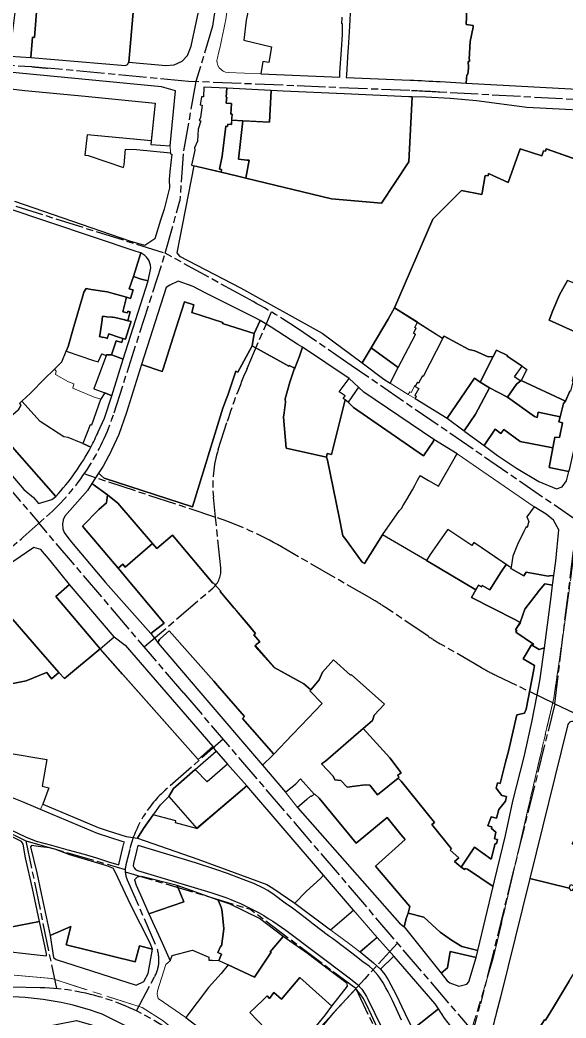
# Model space of a CAD drawing. Header units: millimetres. Extents: x 125232 to 134072, y 142885 to 152835.
# Drawn here: x 128237 to 128703, y 145873 to 146725 of the extents above; entities that cross this region are included whole.
import ezdxf

# ---------------------------------------------------------------- set-up
doc = ezdxf.new("R2010")
doc.units = ezdxf.units.MM
doc.linetypes.add('ACAD_ISO08W100', pattern=[36, 24, -3, 6, -3])
doc.linetypes.add('CENTER', pattern=[50.8, 31.75, -6.35, 6.35, -6.35])
for name, color, linetype in [('commerce', 10, 'Continuous'), ('commerce & office', 242, 'Continuous'), ('commerce and residence', 32, 'Continuous'), ('culture', 21, 'Continuous'), ('green & plaza', 80, 'Continuous'), ('hospital', 231, 'Continuous'), ('industry', 35, 'Continuous'), ('military', 76, 'Continuous'), ('research & university', 30, 'Continuous'), ('residence', 2, 'Continuous'), ('residence-bad', 41, 'Continuous'), ('water', 4, 'Continuous'), ('老城北中心线', 7, 'ACAD_ISO08W100')]:
    doc.layers.add(name, color=color, linetype=linetype)
for name, color, linetype, lineweight in [('government', 221, 'Continuous', 0), ('municipal utilities', 151, 'Continuous', 0), ('parking', 8, 'Continuous', 0), ('school', 31, 'Continuous', 0), ('super block', 6, 'CENTER', 0)]:
    doc.layers.add(name, color=color, linetype=linetype, lineweight=lineweight)

msp = doc.modelspace()

# ---------------------------------------------------------------- linework, layer by layer
at = {"layer": 'commerce'}
for points in [[(128392.81, 146763.44), (128394.46, 146781.92), (128393.58, 146787), (128390.44, 146790.85), (128385.3, 146792.78), (128338.71, 146796.53), (128333.37, 146735.19), (128329.39, 146689.41), (128361.17, 146686.59), (128368.21, 146687.08), (128374.92, 146690.36), (128379.43, 146695.07), (128382.82, 146703.02), (128388.81, 146732.35), (128389.83, 146739.71)], [(128571.23, 146659.72), (128568.52, 146659.8), (128513.28, 146662.29), (128461.1, 146664.59), (128451.02, 146665.1), (128449.61, 146638.13), (128426.9, 146639.26), (128423.01, 146606.63), (128430.16, 146605.76), (128432.17, 146605.6), (128429.48, 146590.34), (128502.45, 146572.74), (128545.24, 146569.02), (128568.39, 146604.36)], [(128346.09, 146502.68), (128339.9, 146504.22), (128333.35, 146506.41), (128329.85, 146495.97), (128332.57, 146495.06), (128333.18, 146494.86), (128331.04, 146487.54), (128327.37, 146488.6), (128324.4, 146476.1), (128328.3, 146475.23), (128328.6, 146476.71), (128330.53, 146476.25), (128330.01, 146474.17), (128328.54, 146468.63), (128330.36, 146468.19), (128331.47, 146467.97), (128330.75, 146465.74), (128326.59, 146452.73), (128324.51, 146453.4), (128323.65, 146450.14), (128318.74, 146451.49), (128314.83, 146439.37), (128321.02, 146437.19), (128324.78, 146435.7)], [(128742.88, 146487.4), (128703.74, 146502.92), (128696.98, 146490.77), (128691.39, 146477.4), (128688.11, 146469.18), (128714.21, 146457.44), (128719.14, 146453.05), (128732.52, 146449.26), (128734.01, 146454.66)], [(128450.89, 146463.25), (128441.45, 146468.76), (128436.58, 146457.76), (128434.87, 146447.19), (128466.15, 146429.76), (128466.36, 146430.38), (128471.24, 146428.01), (128475.09, 146438.39), (128477.69, 146445.9), (128473.65, 146448.41)], [(128514.05, 146401.06), (128512.49, 146402.2), (128514.12, 146404.42), (128509.08, 146408.03), (128517.62, 146419.41), (128477.69, 146445.9), (128475.09, 146438.39), (128471.24, 146428.01), (128470.69, 146427.2), (128466.94, 146416.06), (128462.8, 146401.87), (128463.19, 146399.14), (128462.11, 146389.96), (128461.35, 146386.39), (128463.83, 146359.81), (128498.24, 146352.15), (128498.79, 146355.25), (128502.53, 146354.31)], [(128637.27, 146411.28), (128629.39, 146416.22), (128624.43, 146419.69), (128601.18, 146385.4), (128615.62, 146374.54), (128625.48, 146388.85)], [(128697.54, 146386.61), (128678.74, 146390.43), (128678.07, 146385.95), (128675.59, 146386.95), (128652.71, 146403.41), (128637.27, 146411.28), (128625.48, 146388.85), (128615.62, 146374.54), (128616.31, 146374.03), (128632.72, 146361.99), (128642.16, 146375.91), (128646.91, 146372.34), (128649.49, 146375.84), (128663.55, 146365.41), (128691.42, 146360.12), (128693.1, 146369.31), (128697.13, 146368.78), (128699.57, 146381.54), (128696.42, 146382.25)], [(128673.56, 146125.81), (128678.02, 146149.1), (128680.15, 146161.11), (128684.33, 146189.28), (128681.34, 146188.43), (128679.81, 146187.9), (128674, 146191.37), (128673.25, 146191.82), (128666.1, 146180), (128675.62, 146174.35), (128675.03, 146170.76), (128668.6, 146137), (128667.1, 146133.4), (128660.71, 146132.25), (128653.41, 146101.15), (128650.9, 146091.56), (128646.45, 146073.38), (128644.07, 146073.96), (128643, 146069.58), (128647.91, 146063.2), (128651.73, 146062.28), (128650.9, 146058.27), (128645.22, 146051.38), (128643.21, 146043.81), (128638.8, 146044.98), (128635.82, 146037.2), (128639.21, 146036.35), (128638.9, 146035), (128642.82, 146031.93), (128641.51, 146026.23), (128643.99, 146025.53), (128643.19, 146022.02), (128642.02, 146022.31), (128638.71, 146009.01), (128624.5, 146019.05), (128613.11, 146002.17), (128615.83, 146000), (128616.62, 146000.95), (128618.38, 146000.28), (128640.41, 145985.5), (128641.66, 145990.36), (128650.81, 146028.99), (128657.25, 146058.27), (128666.88, 146096.37)], [(128552.26, 146095.38), (128529.61, 146120.53), (128525.36, 146116.96), (128497.33, 146092.67), (128493.84, 146090.41), (128503.99, 146079.8), (128505.35, 146076.55), (128510.43, 146075.91), (128515.76, 146070.34), (128522.4, 146071.1), (128531.17, 146072.42), (128535.04, 146072.05), (128541.79, 146063.71), (128559.44, 146078.02), (128560.06, 146078.84), (128558.9, 146080.22), (128561.78, 146082.54)], [(128541.33, 145942.06), (128526.99, 145929.67), (128538.23, 145920.47), (128544.31, 145914.92), (128555.54, 145925.93)], [(128625.99, 145924.79), (128603.75, 145929.98), (128601.33, 145916.07), (128596, 145911.65), (128601.03, 145905.12), (128603.54, 145903.21), (128611.19, 145900.46), (128617.88, 145902.27), (128619.58, 145904.03)], [(128606.23, 145856.53), (128605.39, 145864.09), (128605.28, 145865.03), (128598.95, 145873.12), (128593.63, 145881.1), (128571.88, 145863.86), (128576.35, 145857.19), (128578.63, 145853.64), (128582.03, 145848.18), (128584.63, 145843.99), (128586.35, 145841.41), (128593.03, 145832.83), (128594.66, 145831.54)]]:
    msp.add_lwpolyline(points, close=True, dxfattribs=at)
msp.add_lwpolyline([(128314.87, 146404.59), (128308.92, 146407.11), (128305.42, 146401.48), (128297.55, 146379.43), (128296.52, 146379.84), (128290.35, 146363.64), (128297.1, 146360.71, 0.018522), (128303.44, 146373.84), (128308.78, 146385.48)], format="xyb", close=True, dxfattribs=at)
at = {"layer": 'commerce & office'}
for points in [[(128278.96, 146243.46), (128267.09, 146233.26), (128305.05, 146188.45), (128317.07, 146198.63)], [(128689.96, 146232.83), (128691.02, 146242.95), (128684.48, 146243.85), (128680.1, 146238.58), (128667.52, 146222.25), (128663.6, 146210.98), (128663.61, 146210.97), (128659.37, 146204.71), (128660.52, 146204.09), (128659.71, 146202.69), (128674.91, 146192.58), (128674, 146191.37), (128679.81, 146187.9), (128681.34, 146188.43), (128684.33, 146189.28)], [(128430.11, 146071.41), (128413.76, 146090.09), (128396.32, 146074.8), (128386.01, 146085.4), (128369.54, 146070.88), (128367.5, 146069.08), (128363.5, 146062.24), (128387.39, 146035.14)], [(128409.53, 145960.97), (128408.8, 145965.97), (128408.38, 145967.98), (128405.64, 145973.94), (128370.6, 145986.33), (128376.52, 145972.43), (128346.66, 145962.18), (128357.83, 145937.56), (128364.66, 145922.07), (128366.51, 145926.57), (128383.86, 145931.19), (128397.78, 145925.24), (128397.68, 145922.62), (128400.57, 145922.52), (128406.25, 145922.36), (128408.56, 145927.85), (128405.41, 145929.24), (128407.96, 145935), (128408.61, 145934.71), (128409.6, 145942.98), (128410.43, 145949.52)], [(128275.99, 145935.69), (128279.99, 145951.49), (128262.26, 145943.81), (128265.11, 145925.01), (128267.38, 145923.16), (128335.77, 145901.18), (128342.3, 145904.41), (128346.05, 145911.34), (128349.79, 145932.02), (128349.78, 145932.03), (128338.63, 145934.99), (128334.8, 145921.22)]]:
    msp.add_lwpolyline(points, close=True, dxfattribs=at)
at = {"layer": 'commerce and residence'}
for points in [[(128251.74, 146746.98), (128235.1, 146752.51), (128232.27, 146731.81), (128229.6, 146711.3), (128228.3, 146694.51), (128245.97, 146693.41), (128247.32, 146710.6), (128249.12, 146710.47)], [(128333.37, 146735.19), (128264.86, 146740.87), (128265.28, 146742.55), (128251.74, 146746.98), (128249.12, 146710.47), (128247.32, 146710.6), (128245.97, 146693.41), (128326.75, 146686.43), (128328.42, 146687.29), (128329.39, 146689.41)], [(128357.42, 146668.39), (128206.3, 146682.95), (128200.85, 146683.59), (128200.5, 146676.23), (128199.99, 146671.06), (128199.81, 146669.96), (128240.66, 146665.26), (128292.35, 146660.43), (128352.07, 146654.31), (128348.27, 146619.1), (128364.88, 146617.82), (128369.3, 146664.91)], [(128394.6, 146492.39), (128384.33, 146497.9), (128371.51, 146502.52), (128364.61, 146498.94), (128361.46, 146496.97), (128340.27, 146431.29), (128357.91, 146425.27), (128358.66, 146427.6), (128367.36, 146454.63), (128376.88, 146484.8), (128384.91, 146482.05), (128383.23, 146475.71), (128409.61, 146467.16), (128409.34, 146466.33), (128431.84, 146459.1), (128436.58, 146457.76), (128441.45, 146468.78), (128437.97, 146470.78)], [(128640.39, 146438.19), (128636.13, 146437.87), (128624.85, 146442.87), (128619.63, 146444.15), (128598.54, 146455.38), (128597.18, 146453.85), (128597.44, 146453.69), (128580.79, 146421.11), (128579.98, 146421.47), (128576.84, 146415.41), (128575.82, 146416.06), (128574.07, 146412.92), (128573.65, 146413.13), (128573.39, 146412.73), (128576.99, 146410.81), (128573.54, 146404.65), (128574.63, 146404.19), (128573.72, 146402.17), (128601.18, 146385.4), (128624.43, 146419.69), (128629.39, 146416.22)], [(128536.21, 146445.57), (128528.5, 146432.65), (128547.11, 146418.75), (128552.45, 146415.37), (128559.41, 146428.68)], [(128530.18, 146407.73), (128525.46, 146411.99), (128516.72, 146399.06), (128521.16, 146394.4), (128580.92, 146353.18), (128589.44, 146365.64), (128589.89, 146367.21)], [(128303.78, 146307.29), (128310.55, 146313.06), (128311.32, 146319.94), (128311.29, 146319.96), (128297.97, 146329.6), (128294.17, 146323.7), (128274.96, 146301.87), (128273.54, 146298.67), (128272.88, 146294.98), (128273.2, 146291.02), (128274.36, 146287.66), (128277.32, 146283.44), (128280.65, 146279.48), (128309.57, 146245.2), (128348.23, 146201.48), (128359.73, 146210.25), (128320.37, 146257.37), (128289.95, 146293.19)], [(128680.1, 146238.58), (128684.48, 146243.85), (128691.02, 146242.95), (128692.22, 146251.08), (128688.64, 146250.85), (128687.37, 146250.51), (128668.46, 146253.84), (128666.72, 146250.74), (128655.52, 146256.97), (128655.69, 146258.13), (128654.45, 146258.46), (128651.59, 146260.39), (128647.25, 146254.24), (128637.63, 146238.89), (128631.11, 146242.52), (128630.43, 146241.47), (128627.86, 146242.89), (128625.58, 146238.8), (128622.01, 146232.27), (128658.98, 146213.64), (128663.6, 146210.98), (128667.52, 146222.25)], [(128305.06, 146188.45), (128317.11, 146198.58), (128326.31, 146191.47), (128401.17, 146105.01), (128388.54, 146093.97)], [(128565.29, 146025.55), (128561.53, 146029.81), (128550.01, 146044.33), (128523.54, 146022.52), (128491.97, 146061.07), (128487.99, 146064.65), (128485.31, 146062.37), (128484.91, 146062.83), (128481.53, 146059.93), (128475.03, 146054.35), (128473.53, 146052.87), (128560.47, 145954.14), (128564.4, 145951.15), (128566.29, 145958.11), (128567.84, 145962.88), (128569.29, 145968.59), (128540.11, 146002.88)], [(128209.72, 146014.75), (128210.44, 146014.9), (128208.73, 146023.99), (128205.76, 146037.62), (128183.43, 146044.29), (128201.2, 145949.19), (128202.19, 145944.74), (128204.46, 145939.67), (128207.76, 145934.05), (128215.88, 145931.08), (128251.25, 145927.16), (128259.31, 145926.28), (128259.13, 145928.08), (128257.77, 145934.86), (128253.3, 145955.56), (128217.58, 145948.81), (128214.13, 145948.16), (128211.23, 145962.39), (128220.05, 145963.98), (128217.62, 145974.42), (128215.82, 145974.6), (128214.05, 145983.99), (128215.61, 145984.28), (128211.84, 146004.79)], [(128495.58, 145995.12), (128493.09, 145992.47), (128481.2, 145981.48), (128471.24, 145971.24), (128498.24, 145951.07), (128501.56, 145948.55), (128521.35, 145965.45)], [(128627.33, 145931.01), (128625.2, 145931.5), (128613.78, 145934.32), (128604.84, 145939.63), (128595.09, 145946.64), (128581.27, 145959.35), (128567.84, 145962.88), (128566.29, 145958.11), (128564.4, 145951.15), (128596, 145911.65), (128601.33, 145916.07), (128603.75, 145929.98), (128625.99, 145924.79)], [(128559.61, 145921.45), (128555.54, 145925.93), (128544.31, 145914.92), (128545.51, 145913.45), (128547.9, 145910.38), (128550.9, 145905.75), (128557.59, 145893.08), (128562.5, 145882.8), (128568.06, 145870.76), (128571.88, 145863.86), (128593.63, 145881.1), (128590.89, 145885.25)]]:
    msp.add_lwpolyline(points, close=True, dxfattribs=at)
msp.add_lwpolyline([(128363.86, 146203.79), (128356.39, 146197.38, 0.228152), (128354.65, 146193.41), (128390.83, 146150.6), (128443.61, 146089.23), (128452.45, 146097.6), (128453.28, 146098.48), (128426.38, 146128.97), (128428.33, 146130.73), (128405.2, 146157.28), (128402.15, 146160.88)], format="xyb", close=True, dxfattribs=at)
at = {"layer": 'culture'}
msp.add_lwpolyline([(128705.59, 145905.22), (128692.04, 145882.51), (128685, 145871.47), (128684.25, 145871.78), (128682.13, 145868.44), (128664.34, 145840.48), (128656.87, 145828.61), (128650.84, 145818.98), (128651.65, 145818.44), (128629.26, 145784.59), (128694.72, 145743.86), (128709.94, 145767.95)], dxfattribs=at)
at = {"layer": 'government'}
for points in [[(128326.66, 146615.12), (128335.92, 146614.67), (128365.16, 146611.84), (128364.88, 146617.82), (128348.27, 146619.1), (128348.59, 146622.08), (128293.97, 146627.31), (128292, 146610.08), (128294.69, 146609.54), (128324.92, 146599.5), (128325.39, 146601.57)], [(128397.41, 145899.43), (128408.39, 145911.26), (128414.3, 145918.58), (128406.23, 145922.31), (128406.1, 145922.36), (128400.57, 145922.52), (128397.68, 145922.62), (128397.78, 145925.24), (128383.86, 145931.19), (128366.51, 145926.57), (128364.66, 145922.07), (128361.2, 145919), (128353.96, 145896.48), (128353.55, 145893.69), (128354.6, 145889.98), (128378.04, 145873.82)]]:
    msp.add_lwpolyline(points, close=True, dxfattribs=at)
at = {"layer": 'green & plaza'}
for points in [[(128348.37, 146513.91, 0.265112), (128339.68, 146526.48), (128333.35, 146506.41), (128339.9, 146504.22), (128346.09, 146502.68)], [(128768.17, 146099.43), (128710.75, 146126.07, 0.471683), (128703.79, 146122.74), (128671.61, 145992.5), (128705.27, 145984.23), (128706.38, 145987.13), (128709.11, 145986.52), (128714.41, 145994.8), (128720.03, 145998.59), (128724.7, 146006.58), (128722.45, 146012.61), (128707.83, 146021.92), (128747.58, 146095.32), (128760, 146087.97), (128772.43, 146080.61), (128779.34, 146079.96), (128780.51, 146078.27), (128790.67, 146075.79), (128792.62, 146079.05), (128795.12, 146086.93), (128794.62, 146087.16)], [(128735.55, 145952.95), (128739.72, 145959.62), (128716.72, 145983.45), (128714.6, 145981.41), (128710.12, 145985.15), (128707.19, 145981.84), (128705.27, 145984.23), (128671.61, 145992.5), (128646.55, 145891.1), (128643.12, 145877.21, -0.034919), (128628.98, 145833.39), (128650.84, 145818.98), (128656.87, 145828.61), (128664.34, 145840.48), (128682.13, 145868.44), (128684.25, 145871.78), (128685, 145871.47), (128692.04, 145882.51), (128705.59, 145905.22)], [(128306.62, 145876.48, 0.086464), (128225.54, 145891.3, 0.419725), (128214.25, 145879.33), (128214.79, 145865.18), (128220.51, 145819.32), (128234.39, 145846.68), (128251.68, 145864.55), (128284.93, 145871.26), (128317.3, 145861.63), (128339.77, 145857.69), (128340.79, 145859.52)]]:
    msp.add_lwpolyline(points, format="xyb", close=True, dxfattribs=at)
at = {"layer": 'hospital'}
msp.add_lwpolyline([(128617.99, 146734.58), (128617.27, 146721.6), (128623.36, 146720.72), (128623.33, 146719.8), (128623.22, 146719.16), (128620.87, 146707.03), (128620.01, 146692.07), (128620.32, 146692.05), (128620.19, 146689.96), (128619.16, 146689.9), (128619.39, 146685.14), (128619.31, 146684.28), (128618.81, 146679.25), (128618.19, 146678.49), (128617.94, 146678.5), (128617.92, 146678.23), (128617.64, 146675.35), (128617.27, 146671.57), (128780.5, 146662.59, 0.352001), (128795.78, 146673.53), (128814.38, 146740.25, 0.471472)], format="xyb", dxfattribs=at)
msp.add_lwpolyline([(128746.28, 146646.55), (128669.24, 146650.8), (128626.14, 146656.36), (128603.83, 146658.27), (128582.93, 146659.35), (128571.23, 146659.72), (128568.39, 146604.36), (128545.24, 146569.02), (128502.45, 146572.74), (128429.48, 146590.34), (128421.39, 146592.29), (128408.19, 146595.4), (128385.07, 146600.85), (128370.56, 146526.5), (128372.84, 146523.68), (128424.84, 146496.55), (128494.62, 146457.94), (128528.5, 146432.65), (128536.21, 146445.57), (128550.78, 146470), (128556.3, 146479.64), (128588.83, 146555.27), (128613.52, 146579.8), (128630.67, 146576.24), (128630.95, 146577.81), (128633.65, 146592.73), (128636.16, 146592.35), (128636.5, 146594.33), (128653.27, 146586.73), (128663.52, 146615.33), (128681.95, 146609.45), (128683.26, 146613.71), (128684.97, 146613.47), (128685.59, 146615.48), (128722.74, 146602.29)], dxfattribs=at)
msp.add_lwpolyline([(128403.94, 146101.2), (128413.76, 146090.09), (128396.32, 146074.8), (128386.01, 146085.4)], close=True, dxfattribs=at)
at = {"layer": 'industry'}
for points in [[(128622.01, 146232.27), (128625.58, 146238.8), (128583.57, 146263.99), (128546.03, 146285.94), (128535.35, 146269), (128530.49, 146261.31), (128528.5, 146262.53), (128513.71, 146282.82), (128512.24, 146285.08), (128509.04, 146300.78), (128499.1, 146349.51), (128498.24, 146352.15), (128463.83, 146359.81), (128461.35, 146386.39), (128462.11, 146389.96), (128463.19, 146399.14), (128462.8, 146401.87), (128466.94, 146416.06), (128470.69, 146427.2), (128471.24, 146428.01), (128466.36, 146430.38), (128466.15, 146429.76), (128434.87, 146447.19), (128422.51, 146424.73), (128420.77, 146425.4), (128414.06, 146404.95), (128412.78, 146402.26), (128409.76, 146393.96), (128383.88, 146309.63), (128308.58, 146334.25), (128303.62, 146338.37), (128297.97, 146329.6), (128311.32, 146319.94), (128311.32, 146319.94), (128320.17, 146312.8), (128349.62, 146278.52), (128353.46, 146274.17), (128366.72, 146285.44), (128401.23, 146244.67), (128401.43, 146244.82), (128407.88, 146237.57), (128407.56, 146237.4), (128419.47, 146223.28), (128431.27, 146209.31), (128437.53, 146201.5), (128436.26, 146200.52), (128441.41, 146194.34), (128438.12, 146192.11), (128437.18, 146191.35), (128453.48, 146172.48), (128478.82, 146158.64), (128484.93, 146153.32), (128491.97, 146161.91), (128494.89, 146168.65), (128504.02, 146179.18), (128518.74, 146165.91), (128519.33, 146166.57), (128547.56, 146141.23), (128538.76, 146131.7), (128537.49, 146127.15), (128529.61, 146120.53), (128552.26, 146095.38), (128561.78, 146082.54), (128558.9, 146080.22), (128560.06, 146078.84), (128559.44, 146078.03), (128561.93, 146075.38), (128590.44, 146040.12), (128588.04, 146038.35), (128604.79, 146017.65), (128603.72, 146016.45), (128611.21, 146009.91), (128607.47, 146006.81), (128611.16, 146003.72), (128613.11, 146002.17), (128624.5, 146019.05), (128638.71, 146009.01), (128642.02, 146022.31), (128643.19, 146022.02), (128643.99, 146025.53), (128641.51, 146026.23), (128642.82, 146031.93), (128638.9, 146035), (128639.21, 146036.35), (128635.82, 146037.2), (128638.8, 146044.98), (128643.21, 146043.81), (128645.22, 146051.38), (128650.9, 146058.27), (128651.73, 146062.28), (128647.91, 146063.2), (128643, 146069.58), (128644.07, 146073.96), (128646.45, 146073.38), (128650.9, 146091.56), (128653.41, 146101.15), (128660.71, 146132.25), (128667.1, 146133.4), (128668.6, 146137), (128675.03, 146170.76), (128675.62, 146174.35), (128666.1, 146180), (128673.25, 146191.82), (128674, 146191.37), (128674.91, 146192.58), (128659.71, 146202.69), (128660.52, 146204.09), (128659.37, 146204.71), (128663.6, 146210.96), (128663.6, 146210.98), (128658.98, 146213.64)], [(128461.24, 145942.93), (128441.13, 145958.19), (128415.85, 145970.32), (128405.64, 145973.94), (128408.38, 145967.98), (128408.8, 145965.97), (128409.53, 145960.97), (128410.43, 145949.52), (128409.6, 145942.98), (128408.61, 145934.71), (128407.96, 145935), (128405.41, 145929.24), (128408.56, 145927.85), (128406.23, 145922.31), (128414.3, 145918.58), (128436.81, 145908.03), (128450.87, 145929.34), (128450.08, 145929.85)]]:
    msp.add_lwpolyline(points, close=True, dxfattribs=at)
at = {"layer": 'military'}
for points in [[(128412.25, 146634.75), (128413.72, 146634.58), (128413.97, 146636.43), (128417, 146636.1), (128417.55, 146645.02), (128416.59, 146645.04), (128417.09, 146653.98), (128412.52, 146654.28), (128412.86, 146657.61), (128413.04, 146659.36), (128412.65, 146659.36), (128412.99, 146667.08), (128393.49, 146668.1), (128393.24, 146659.82), (128391.56, 146659.82), (128390.48, 146652.99), (128391.98, 146652.63), (128390.65, 146642.24), (128389.65, 146639.69), (128390.86, 146639.22), (128388.69, 146632.22), (128388.07, 146621.82), (128385.65, 146616.16), (128385.69, 146614.11), (128382.99, 146601.34), (128408.19, 146595.4), (128408.61, 146597.71), (128406.99, 146598.08), (128409.26, 146609.1), (128409.02, 146609.13)], [(128451.02, 146665.1), (128450.75, 146665.11), (128412.99, 146667.08), (128412.65, 146659.36), (128413.04, 146659.36), (128412.86, 146657.61), (128412.52, 146654.28), (128417.09, 146653.98), (128416.59, 146645.04), (128417.55, 146645.02), (128417.23, 146639.73), (128449.61, 146638.13)], [(128432.17, 146605.6), (128430.16, 146605.76), (128423.01, 146606.63), (128426.9, 146639.26), (128417.23, 146639.73), (128417, 146636.1), (128413.97, 146636.43), (128413.72, 146634.58), (128412.25, 146634.75), (128409.02, 146609.13), (128409.26, 146609.1), (128406.99, 146598.08), (128408.61, 146597.71), (128408.19, 146595.4), (128421.39, 146592.29), (128429.48, 146590.34)]]:
    msp.add_lwpolyline(points, close=True, dxfattribs=at)
at = {"layer": 'municipal utilities'}
for points in [[(128597.44, 146453.69), (128597.18, 146453.85), (128575.93, 146467.26), (128573.43, 146462.93), (128574.71, 146462.29), (128572.37, 146457.89), (128574.21, 146456.96), (128552.45, 146415.37), (128567.79, 146405.66), (128569.31, 146407.94), (128570.37, 146407.39), (128573.39, 146412.73), (128573.65, 146413.13), (128574.07, 146412.92), (128575.82, 146416.06), (128576.84, 146415.41), (128579.98, 146421.47), (128580.79, 146421.11)], [(128669.29, 146427.01), (128665.17, 146429.76), (128658.62, 146420.82), (128662.49, 146417.92), (128664.25, 146417.64)], [(128525.46, 146411.99), (128517.62, 146419.41), (128509.08, 146408.03), (128514.12, 146404.42), (128512.49, 146402.2), (128514.05, 146401.06), (128516.74, 146399.09)], [(128576.99, 146410.81), (128573.39, 146412.73), (128570.37, 146407.39), (128569.31, 146407.94), (128567.79, 146405.66), (128573.72, 146402.17), (128574.63, 146404.19), (128573.54, 146404.65)], [(128182.65, 146072.85), (128184, 146073.25), (128198.41, 146074.5), (128217.8, 146066.8), (128219.22, 146074.58), (128223.05, 146094.96), (128222.25, 146096.04), (128224.84, 146097.64), (128225.06, 146099.67), (128259.6, 146093.96), (128255.5, 146071.31), (128261.29, 146069.72), (128256.18, 146056.01), (128254.23, 146051.15), (128250, 146053.02), (128238.83, 146057.88), (128228.76, 146061.94), (128227.84, 146059.47), (128220.6, 146040.18), (128219.71, 146037.81), (128195.17, 146045.47), (128187.38, 146048)], [(128475.95, 146077.5), (128472.12, 146073.11), (128463.14, 146066.08), (128473.53, 146052.87), (128475.03, 146054.35), (128481.53, 146059.93), (128484.91, 146062.83), (128485.31, 146062.37), (128487.79, 146064.48)], [(128363.5, 146062.24), (128356.57, 146055.24), (128351.58, 146048.44), (128350.33, 146046.73), (128369.59, 146041.49), (128369.19, 146039.93), (128387.16, 146034.94), (128387.39, 146035.14)], [(128521.35, 145965.45), (128501.56, 145948.55), (128502.98, 145947.48), (128506.19, 145945.14), (128518.06, 145936.41), (128526.71, 145929.66), (128526.86, 145929.55), (128541.33, 145942.06)]]:
    msp.add_lwpolyline(points, close=True, dxfattribs=at)
at = {"layer": 'parking'}
msp.add_lwpolyline([(128446.6, 146771.74), (128446.94, 146772.82), (128445.5, 146772.94), (128447.68, 146787.36), (128447.77, 146787.74), (128429.16, 146789.24, 0.411825), (128418.39, 146780.16), (128416.54, 146759.25, -0.041823), (128405.03, 146693.1, 0.478282), (128414.28, 146680.58), (128442.21, 146679.4), (128443.93, 146689.85), (128448.98, 146689.1), (128451.24, 146702.34), (128427.55, 146708.06), (128429.63, 146725.33), (128431.71, 146734.56), (128434.01, 146740.03), (128439.79, 146763.52), (128443.62, 146762.24)], format="xyb", close=True, dxfattribs=at)
at = {"layer": 'research & university'}
for points in [[(128740.7, 146595.91), (128685.59, 146615.48), (128684.97, 146613.47), (128683.26, 146613.71), (128681.95, 146609.45), (128663.52, 146615.33), (128653.27, 146586.73), (128636.5, 146594.33), (128636.16, 146592.35), (128633.65, 146592.73), (128630.95, 146577.81), (128630.67, 146576.24), (128613.52, 146579.8), (128588.83, 146555.27), (128556.3, 146479.64), (128597.18, 146453.85), (128598.54, 146455.38), (128619.63, 146444.15), (128624.85, 146442.87), (128636.13, 146437.87), (128640.39, 146438.19), (128643.22, 146443.5), (128652.66, 146438.91), (128652.26, 146438.37), (128665.17, 146429.76), (128669.29, 146427.01), (128664.25, 146417.64), (128702.2, 146400.03), (128705.73, 146408.37)], [(128714.21, 146457.44), (128688.11, 146469.18), (128691.39, 146477.4), (128696.98, 146490.77), (128703.74, 146502.92)]]:
    msp.add_lwpolyline(points, dxfattribs=at)
msp.add_lwpolyline([(128221.51, 146223.91), (128211.61, 146216.53), (128195.73, 146205.09), (128195.41, 146201.63), (128197.94, 146189.59), (128204.94, 146158.98), (128205.83, 146155.42), (128209.84, 146155.99), (128210.12, 146154.75), (128241.92, 146161.13), (128259.19, 146168.25), (128259.47, 146168.36), (128263.38, 146162.81), (128269.67, 146168.12), (128252.42, 146188.24)], close=True, dxfattribs=at)
at = {"layer": 'residence'}
for points in [[(128431.71, 146734.56), (128429.63, 146725.33), (128427.55, 146708.06), (128451.24, 146702.34), (128448.98, 146689.1), (128443.93, 146689.85), (128442.21, 146679.4), (128509.43, 146676.57), (128509.67, 146680.64), (128510.9, 146699.94), (128511.78, 146712.91), (128511.89, 146717.92), (128511.89, 146722.14), (128511.38, 146722.16), (128511.68, 146727.79)], [(128199.81, 146669.96), (128240.66, 146665.26), (128292.35, 146660.43), (128352.07, 146654.31), (128348.59, 146622.08), (128293.97, 146627.31), (128292, 146610.08), (128294.69, 146609.54), (128324.92, 146599.5), (128325.39, 146601.57), (128326.66, 146615.12), (128335.92, 146614.67), (128365.16, 146611.84), (128365.17, 146611.07), (128366.23, 146610.89), (128364.54, 146595.89), (128363.82, 146589.16), (128364.31, 146581.94), (128359.69, 146563.96), (128356.55, 146554.56), (128351.59, 146538.62), (128343.14, 146532.87), (128330.25, 146536.64), (128232.29, 146570.28)], [(128235.1, 146392.13), (128237.42, 146396.3), (128236.48, 146398.14), (128238.25, 146399.82), (128245.46, 146406.65), (128257.87, 146419.34), (128265.58, 146426.66), (128266.01, 146427.11), (128272.22, 146433.59), (128276.01, 146442.5), (128277.72, 146446.51), (128282.6, 146463.54), (128290.14, 146489.76), (128291, 146492.91), (128293.07, 146496.23), (128297.46, 146495.15), (128310.99, 146493.33), (128327.37, 146488.6), (128331.04, 146487.54), (128333.18, 146494.86), (128332.57, 146495.06), (128329.85, 146495.97), (128333.35, 146506.41), (128339.68, 146526.48), (128335.63, 146527.76), (128113.46, 146602.16)], [(128210.97, 146358.41), (128239.75, 146324.41), (128248.15, 146317.63), (128252.47, 146312.62), (128263.67, 146316.05), (128267.14, 146318.6), (128215.16, 146377.48)], [(128225.72, 146099.56), (128259.6, 146093.96), (128255.5, 146071.31), (128261.29, 146069.72), (128256.1, 146055.79), (128283.07, 146044.43), (128295.86, 146039.07), (128303.24, 146035.94), (128311.74, 146033.04), (128327.2, 146028.15), (128336.75, 146026.8), (128342.01, 146034.94), (128350.33, 146046.73), (128351.58, 146048.44), (128356.57, 146055.24), (128363.5, 146062.24), (128367.5, 146069.08), (128369.54, 146070.88), (128386.01, 146085.4), (128403.94, 146101.2), (128401.17, 146105.01), (128388.54, 146093.97), (128323.96, 146166.84), (128305.06, 146188.45), (128274.59, 146163.21), (128269.67, 146168.12), (128263.38, 146162.81), (128259.47, 146168.36), (128259.19, 146168.25), (128241.92, 146161.13), (128210.12, 146154.75)]]:
    msp.add_lwpolyline(points, dxfattribs=at)
msp.add_lwpolyline([(128518.28, 146731.45), (128517.98, 146725.14), (128517.59, 146715.15), (128516.66, 146701.61), (128516.46, 146698.58), (128515.18, 146678.62), (128515.09, 146676.33), (128569.56, 146674.03, -0.003208), (128595.31, 146672.78), (128617.27, 146671.57), (128617.64, 146675.35), (128617.92, 146678.23), (128617.94, 146678.5), (128618.19, 146678.49), (128618.81, 146679.25), (128619.31, 146684.28), (128619.39, 146685.14), (128619.16, 146689.9), (128620.19, 146689.96), (128620.32, 146692.05), (128620.01, 146692.07), (128620.87, 146707.03), (128623.22, 146719.16), (128623.33, 146719.8), (128623.36, 146720.72), (128617.27, 146721.6), (128617.99, 146734.58)], format="xyb", dxfattribs=at)
for points in [[(128412.78, 146402.26), (128414.06, 146404.95), (128420.77, 146425.4), (128422.51, 146424.73), (128434.87, 146447.19), (128436.58, 146457.76), (128431.84, 146459.1), (128409.34, 146466.33), (128409.61, 146467.16), (128383.23, 146475.71), (128384.91, 146482.05), (128376.88, 146484.8), (128367.36, 146454.63), (128358.66, 146427.6), (128357.91, 146425.27), (128340.27, 146431.29), (128327.54, 146390.15), (128320.91, 146371.57), (128314.81, 146358.04), (128314.36, 146357.23), (128307.46, 146344.32), (128303.62, 146338.37), (128308.58, 146334.25), (128383.88, 146309.63), (128409.76, 146393.96)], [(128574.21, 146456.96), (128572.37, 146457.89), (128574.71, 146462.29), (128573.43, 146462.93), (128575.93, 146467.26), (128556.3, 146479.64), (128550.78, 146470), (128536.21, 146445.57), (128559.41, 146428.68)], [(128724.32, 146419.4), (128732.52, 146449.26), (128719.14, 146453.05), (128716.4, 146455.49), (128707.76, 146417.34), (128708.73, 146417.55), (128706.37, 146408.37), (128705.73, 146408.37), (128702.2, 146400.03), (128700.43, 146397.88), (128696.42, 146382.25), (128699.57, 146381.54), (128697.13, 146368.78), (128693.1, 146369.31), (128688.32, 146343.24), (128705.13, 146339.84), (128705.86, 146342.41), (128717.77, 146396.01)], [(128652.26, 146438.37), (128652.66, 146438.91), (128643.22, 146443.5), (128640.39, 146438.19), (128629.39, 146416.22), (128637.26, 146411.29), (128652.71, 146403.41), (128660.28, 146414.44), (128664.25, 146417.64), (128662.49, 146417.92), (128658.62, 146420.82), (128665.17, 146429.76)], [(128664.25, 146417.64), (128660.28, 146414.44), (128652.71, 146403.41), (128675.59, 146386.95), (128678.07, 146385.95), (128678.74, 146390.43), (128697.54, 146386.61), (128700.43, 146397.88), (128702.2, 146400.03)], [(128608.2, 146352.57), (128609.78, 146355.09), (128589.89, 146367.21), (128589.44, 146365.64), (128580.92, 146353.18), (128521.16, 146394.4), (128516.72, 146399.06), (128516.74, 146399.09), (128514.05, 146401.06), (128502.53, 146354.31), (128498.79, 146355.25), (128498.24, 146352.15), (128499.1, 146349.51), (128509.04, 146300.78), (128512.24, 146285.08), (128513.71, 146282.82), (128528.5, 146262.53), (128530.49, 146261.31), (128535.35, 146269), (128546.03, 146285.94), (128560.36, 146306.55), (128562.11, 146308.37), (128563.92, 146311.32), (128566.74, 146315.98), (128571.69, 146324.31), (128573.61, 146327.96), (128575.94, 146332.38), (128578.08, 146336.42), (128585.3, 146332.3), (128593.87, 146327.23)], [(128691.42, 146360.12), (128663.55, 146365.41), (128649.49, 146375.84), (128646.91, 146372.34), (128642.16, 146375.91), (128632.72, 146361.99), (128644.24, 146353.54), (128660.22, 146342.66), (128679.46, 146331.28), (128694.49, 146325.03), (128699.44, 146326.74), (128702.92, 146332), (128705.13, 146339.84), (128688.32, 146343.24)], [(128320.17, 146312.8), (128311.32, 146319.94), (128310.55, 146313.06), (128303.78, 146307.29), (128289.95, 146293.19), (128320.37, 146257.37), (128324.49, 146260.81), (128326.38, 146258.16), (128349.62, 146278.52)], [(128267.09, 146233.26), (128278.96, 146243.46), (128262.34, 146263.88), (128254.32, 146273.28), (128248.48, 146274.98), (128230.52, 146262.75), (128212.59, 146250.99), (128202.77, 146247.87), (128221.51, 146223.91), (128252.42, 146188.24), (128269.67, 146168.12), (128274.59, 146163.21), (128305.05, 146188.45), (128305.05, 146188.45)], [(128525.36, 146116.96), (128529.61, 146120.53), (128537.49, 146127.15), (128538.76, 146131.7), (128547.56, 146141.23), (128519.33, 146166.57), (128518.74, 146165.91), (128504.02, 146179.18), (128494.89, 146168.65), (128491.97, 146161.91), (128484.93, 146153.32), (128484.77, 146153.46), (128484.05, 146152.63), (128494.53, 146141.71), (128476.7, 146122.88), (128468.88, 146115.02), (128453.28, 146098.48), (128452.45, 146097.6), (128443.61, 146089.22), (128463.14, 146066.08), (128472.12, 146073.11), (128475.95, 146077.5), (128487.79, 146064.48), (128487.99, 146064.65), (128491.97, 146061.07), (128523.54, 146022.52), (128550.01, 146044.33), (128561.53, 146029.81), (128565.29, 146025.55), (128540.11, 146002.88), (128569.29, 145968.59), (128567.84, 145962.88), (128581.27, 145959.35), (128595.09, 145946.64), (128604.84, 145939.63), (128613.78, 145934.32), (128625.2, 145931.5), (128627.33, 145931.01), (128640.41, 145985.5), (128618.38, 146000.28), (128616.62, 146000.95), (128615.83, 146000), (128613.11, 146002.17), (128611.16, 146003.72), (128607.47, 146006.81), (128611.21, 146009.91), (128603.72, 146016.45), (128604.79, 146017.65), (128588.04, 146038.35), (128590.44, 146040.12), (128561.93, 146075.38), (128559.45, 146078.03), (128541.79, 146063.71), (128535.04, 146072.05), (128531.17, 146072.42), (128522.4, 146071.1), (128515.76, 146070.34), (128510.43, 146075.91), (128505.35, 146076.55), (128503.99, 146079.8), (128493.84, 146090.41), (128497.33, 146092.67)], [(128430.11, 146071.41), (128387.16, 146034.94), (128369.19, 146039.93), (128369.59, 146041.49), (128350.33, 146046.73), (128350.33, 146046.73), (128342.01, 146034.94), (128336.75, 146026.8), (128388.38, 146008.76), (128433.29, 145992.33), (128447.36, 145987.13), (128452.47, 145984.19), (128471.24, 145971.24), (128481.2, 145981.48), (128493.09, 145992.47), (128495.58, 145995.12)], [(128241.18, 146010.06), (128239.31, 146021.6), (128237.94, 146024.03), (128219.24, 146032.99), (128207.45, 146037.12), (128205.76, 146037.62), (128208.73, 146023.99), (128210.44, 146014.9), (128209.72, 146014.75), (128211.84, 146004.79), (128215.61, 145984.28), (128214.05, 145983.99), (128215.82, 145974.6), (128217.62, 145974.42), (128220.05, 145963.98), (128211.23, 145962.39), (128214.13, 145948.16), (128217.58, 145948.81), (128253.3, 145955.56), (128247.17, 145983.89)], [(128316.4, 146000.88), (128310.71, 146003.28), (128297.34, 146007.15), (128279.05, 146012.49), (128266.45, 146017.52), (128262.04, 146018.44), (128254.39, 146019.44), (128246.31, 146020.57), (128245.68, 146019.28), (128250.88, 145997.16), (128254.78, 145979.62), (128262.26, 145943.81), (128279.99, 145951.49), (128275.99, 145935.69), (128334.8, 145921.22), (128338.63, 145934.99), (128349.78, 145932.03), (128347.61, 145937.2), (128331.12, 145969.61), (128320.08, 145993.33)]]:
    msp.add_lwpolyline(points, close=True, dxfattribs=at)
msp.add_lwpolyline([(128401.43, 146244.82), (128401.23, 146244.67), (128366.72, 146285.44), (128353.46, 146274.17), (128349.62, 146278.52), (128326.38, 146258.16), (128324.49, 146260.81), (128320.37, 146257.37), (128359.73, 146210.25), (128348.23, 146201.48), (128353.32, 146194.98), (128354.65, 146193.41, -0.228152), (128356.39, 146197.38), (128363.86, 146203.79), (128402.15, 146160.88), (128405.2, 146157.28), (128428.33, 146130.73), (128426.38, 146128.97), (128453.28, 146098.48), (128468.88, 146115.02), (128476.7, 146122.88), (128494.53, 146141.71), (128484.05, 146152.63), (128484.77, 146153.46), (128478.82, 146158.64), (128462.97, 146167.3), (128453.48, 146172.48), (128437.1, 146190.82), (128437.41, 146191.07), (128437.18, 146191.35), (128438.12, 146192.11), (128441.41, 146194.34), (128436.26, 146200.52), (128437.53, 146201.5), (128421.63, 146220.72), (128419.47, 146223.28), (128407.56, 146237.4), (128407.88, 146237.57)], format="xyb", close=True, dxfattribs=at)
at = {"layer": 'residence-bad'}
for points in [[(128306.67, 146469.47), (128307.05, 146472.39), (128308.92, 146472.21), (128310.6, 146472.05), (128314.94, 146471.64), (128315.35, 146471.6), (128315.69, 146471.58), (128317.68, 146471.38), (128326.1, 146469.27), (128326.08, 146469.18), (128327.05, 146468.99), (128328.54, 146468.63), (128330.01, 146474.17), (128330.53, 146476.25), (128328.6, 146476.71), (128328.3, 146475.23), (128324.4, 146476.1), (128327.37, 146488.6), (128310.99, 146493.33), (128297.46, 146495.15), (128293.07, 146496.23), (128291, 146492.91), (128290.14, 146489.76), (128282.6, 146463.54), (128277.72, 146446.51), (128276.01, 146442.5), (128299.21, 146434.65), (128303.24, 146433.61), (128306.35, 146440.4), (128310.09, 146438.88), (128310.3, 146439.45), (128314.83, 146439.37), (128318.74, 146451.49), (128323.65, 146450.14), (128324.51, 146453.4), (128321.46, 146454.37), (128312.33, 146457.3), (128311.14, 146453.56), (128309.79, 146453.99), (128307.3, 146454.67), (128307.18, 146454.27), (128304.38, 146455.13), (128305.16, 146457.67)], [(128331.47, 146467.97), (128330.36, 146468.19), (128327.05, 146468.99), (128326.08, 146469.18), (128326.1, 146469.27), (128317.68, 146471.38), (128315.69, 146471.58), (128315.35, 146471.6), (128314.94, 146471.64), (128310.6, 146472.05), (128308.92, 146472.21), (128307.05, 146472.39), (128306.67, 146469.47), (128305.16, 146457.67), (128304.38, 146455.13), (128307.18, 146454.27), (128307.3, 146454.67), (128309.79, 146453.99), (128311.14, 146453.56), (128312.33, 146457.3), (128321.46, 146454.37), (128326.59, 146452.73), (128330.75, 146465.74)], [(128324.78, 146435.7), (128321.02, 146437.19), (128314.83, 146439.37), (128310.3, 146439.45), (128299.67, 146410.43), (128308.92, 146407.11), (128314.87, 146404.59)], [(128696.44, 146290.01), (128691.84, 146298.35), (128685.74, 146303.44), (128675.45, 146309.65), (128669.21, 146301.19), (128670.72, 146297.09), (128670.7, 146296.39), (128669.44, 146292.2), (128668.69, 146292.58), (128666.67, 146288.6), (128661.22, 146277.43), (128657.14, 146267.64), (128655.69, 146258.13), (128655.52, 146256.97), (128666.72, 146250.74), (128668.46, 146253.84), (128687.37, 146250.51), (128688.64, 146250.85), (128692.22, 146251.08), (128693.81, 146263.21)], [(128651.59, 146260.39), (128623.92, 146279.11), (128622.14, 146276.61), (128601.68, 146290.26), (128600.7, 146288.96), (128586.66, 146269.14), (128583.57, 146263.99), (128625.58, 146238.8), (128627.86, 146242.89), (128630.43, 146241.47), (128631.11, 146242.52), (128637.63, 146238.89), (128647.25, 146254.24)], [(128370.6, 145986.33), (128340.3, 145993.95), (128336.66, 145993.51), (128334.47, 145991.34), (128335.71, 145986.68), (128341.59, 145973.37), (128346.66, 145962.18), (128376.52, 145972.43)], [(128497.46, 145875.88), (128502.82, 145883.45), (128475.36, 145907.81), (128459.8, 145889.37), (128453.34, 145894.89), (128449.64, 145889.91), (128447.54, 145892.06), (128443.29, 145887.98), (128432.83, 145877.93), (128446.25, 145864.1), (128447.04, 145865), (128467.97, 145844.93), (128469.23, 145843.73), (128472.41, 145847), (128476.8, 145851.51), (128480.77, 145855.83)]]:
    msp.add_lwpolyline(points, close=True, dxfattribs=at)
msp.add_lwpolyline([(128297.1, 146360.71), (128290.35, 146363.64), (128290.43, 146363.87), (128288.83, 146364.34), (128277.85, 146368.96), (128274.12, 146369.51), (128253.71, 146382.44), (128238.25, 146399.82), (128236.48, 146398.14), (128237.42, 146396.3), (128235.1, 146392.13), (128226.34, 146384.64), (128225.19, 146385.99), (128215.16, 146377.48), (128267.14, 146318.6, 0.065941)], format="xyb", close=True, dxfattribs=at)
for points in [[(128446.25, 145864.1), (128432.83, 145877.93), (128443.29, 145887.98), (128447.54, 145892.06), (128449.64, 145889.91), (128453.34, 145894.89), (128459.8, 145889.37), (128475.36, 145907.81), (128502.82, 145883.45), (128516.08, 145900.46), (128515.77, 145902.67), (128500, 145914.73), (128481.95, 145928.25), (128461.24, 145942.93), (128450.08, 145929.85), (128450.87, 145929.34), (128436.81, 145908.03), (128414.3, 145918.58), (128408.39, 145911.26), (128397.41, 145899.43), (128378.04, 145873.82), (128391.48, 145863.38)], [(128541.81, 145864.62), (128536.72, 145875.59), (128532.36, 145884.85), (128529.47, 145890.2), (128527.56, 145892.95), (128524.6, 145896.44), (128522.87, 145897.83), (128503.72, 145877.16), (128494.21, 145865.77)]]:
    msp.add_lwpolyline(points, dxfattribs=at)
at = {"layer": 'school'}
for points in [[(128310.09, 146438.88), (128306.35, 146440.4), (128303.24, 146433.61), (128299.21, 146434.65), (128276.01, 146442.5), (128272.22, 146433.59), (128266.01, 146427.11), (128267.6, 146425.55), (128266.84, 146422.56), (128278.13, 146416.35), (128282.62, 146414.62), (128281.7, 146410.94), (128300.02, 146403.46), (128305.53, 146401.66), (128308.92, 146407.11), (128299.67, 146410.43)], [(128305.42, 146401.48), (128305.53, 146401.66), (128300.02, 146403.46), (128281.7, 146410.94), (128282.62, 146414.62), (128278.13, 146416.35), (128266.84, 146422.56), (128267.6, 146425.55), (128266.01, 146427.11), (128265.58, 146426.66), (128257.87, 146419.34), (128245.46, 146406.65), (128238.25, 146399.82), (128253.71, 146382.44), (128274.12, 146369.51), (128277.85, 146368.96), (128288.83, 146364.34), (128290.43, 146363.87), (128296.52, 146379.84), (128297.55, 146379.43)], [(128649.82, 146327.29), (128609.68, 146354.92), (128608.2, 146352.57), (128593.87, 146327.23), (128585.3, 146332.3), (128578.08, 146336.42), (128575.94, 146332.38), (128573.61, 146327.96), (128571.69, 146324.31), (128566.74, 146315.98), (128563.92, 146311.32), (128562.11, 146308.37), (128560.36, 146306.55), (128546.03, 146285.94), (128583.57, 146263.99), (128586.66, 146269.14), (128600.7, 146288.96), (128601.68, 146290.26), (128622.14, 146276.61), (128623.92, 146279.11), (128654.45, 146258.46), (128655.69, 146258.13), (128657.14, 146267.64), (128661.22, 146277.43), (128666.67, 146288.6), (128668.69, 146292.58), (128669.44, 146292.2), (128670.7, 146296.39), (128670.72, 146297.09), (128669.21, 146301.19), (128675.45, 146309.65)]]:
    msp.add_lwpolyline(points, close=True, dxfattribs=at)
at = {"layer": 'super block'}
for points in [[(127875.85, 146772.41), (127992.97, 146486.3), (128055.3, 146344.95), (128107.53, 146220.01), (128138.28, 146113.5), (128176.53, 145941.9), (128180.92, 145914.52), (128263.72, 145906.93), (128340.95, 145882.12), (128358.68, 145870.93), (128444.98, 145800.03), (128497.35, 145759.48), (128552.36, 145722.36), (128615.64, 145842.44), (128640.5, 145923.99), (128692.11, 146146.22), (128701.33, 146208.84), (128718.13, 146333.15), (128731.66, 146392.27), (128828.24, 146736.39)], [(128828.24, 146736.39), (128731.66, 146392.27), (128718.13, 146333.15), (128701.33, 146208.84), (128692.11, 146146.22), (128640.5, 145923.99), (128615.64, 145842.44), (128552.36, 145722.36), (128627.79, 145676.52), (128650.46, 145667.36), (128677.09, 145664.08), (128706.31, 145668.85), (128727.58, 145678.68), (128774.87, 145707.11), (128785.48, 145716.23), (129042.31, 145582.59), (129160.54, 145521.06), (129406.33, 145435.58)]]:
    msp.add_lwpolyline(points, dxfattribs=at)
msp.add_lwpolyline([(128552.36, 145722.36), (128497.35, 145759.48), (128444.98, 145800.03), (128358.68, 145870.93), (128340.95, 145882.12), (128263.72, 145906.93), (128180.92, 145914.52), (128185.12, 145888.3), (128189.46, 145861.21), (128214.34, 145675.95), (128234.29, 145531.22), (128229.79, 145442.55), (128225.49, 145417.66), (128301.95, 145389.75), (128356.18, 145354.12), (128392.02, 145318.49), (128436.63, 145509.54), (128512.06, 145645.89)], close=True, dxfattribs=at)
at = {"layer": 'water'}
msp.add_lwpolyline([(128302.76, 146030.71), (128286.47, 146037.61), (128270.23, 146044.51), (128254.23, 146051.15), (128250, 146053.02), (128238.83, 146057.88), (128228.76, 146061.94), (128227.98, 146059.85), (128219.71, 146037.81), (128222.91, 146036.81), (128241.31, 146027.95), (128250.46, 146024.3), (128263.46, 146020.77), (128277.35, 146016.86), (128291.37, 146013.12), (128301.84, 146010.08), (128312.17, 146006.49), (128320.82, 146003.93, -0.015791), (128321.16, 146005.54), (128324.4, 146018.7, -0.011444), (128325.67, 146023.38), (128323.86, 146023.82)], format="xyb", close=True, dxfattribs=at)
msp.add_lwpolyline([(128562.07, 145871.47), (128557.96, 145880.72), (128554.45, 145888.13), (128550.75, 145895.63), (128548.93, 145899.09), (128546.62, 145903.16), (128543.83, 145907.48), (128541.94, 145909.91), (128537.63, 145914.62), (128534.49, 145917.63), (128533.43, 145918.38), (128529.6, 145921.07), (128523.64, 145925.72), (128515.04, 145932.42), (128503.23, 145941.11), (128500, 145943.47), (128486.74, 145953.49), (128481.11, 145957.95), (128469.13, 145967.08), (128463, 145971.37), (128453.45, 145978.45), (128448.06, 145982.09), (128443.95, 145984.4), (128436.05, 145988.03), (128427.13, 145991.63), (128413.56, 145996.64), (128403.82, 146000), (128386.47, 146005.79), (128337.32, 146020.44, 0.012733), (128336.05, 146015.83), (128333.42, 146005.12, 0.399967), (128336.84, 145999.14), (128399.38, 145980.45, -0.088523), (128463.38, 145948.19), (128517.45, 145907.62), (128524.24, 145902.02), (128528.21, 145898), (128532.32, 145891.55), (128533.41, 145889.31), (128551.61, 145852.16, 0.03963)], format="xyb", dxfattribs=at)
at = {"layer": '老城北中心线', "linetype": 'ACAD_ISO08W100', "lineweight": 25}
for p, q in [((128380.5, 146673), (128260.11, 146684.25)), ((128569.18, 146665.04), (128380.5, 146673)), ((128807.45, 146652.09), (128594.81, 146663.79)), ((128375.78, 146610.97), (128373, 146570.97)), ((128360.62, 146526.17), (128373, 146570.97)), ((128232.99, 146566.44), (128360.62, 146526.17)), ((128058.21, 146524.4), (128252.86, 146295.76)), ((128317, 146390.02), (128360.62, 146526.17)), ((128430.39, 146427.87), (128451.13, 146476.09)), ((128405.84, 146358.76), (128413.5, 146382.7)), ((128403.67, 146300.7), (128291.36, 146337.76)), ((128403.43, 146300.78), (128401.64, 146317.83)), ((128239.34, 146283.76), (128259.28, 146301.46)), ((128376.37, 146150.5), (128252.86, 146295.76)), ((128692.98, 146141.52), (128710.1, 146281.44)), ((128376.37, 146150.5), (128622.89, 145862.01)), ((128692.98, 146141.52), (128629.69, 145885.41)), ((128692.98, 146141.52), (128835.25, 146074.25)), ((128409.89, 146111.27), (128361.21, 146068.37)), ((128241.7, 146024.58), (128267.64, 145898.31)), ((128330.23, 146017.26), (128326.99, 146004.1)), ((128326.45, 145998.07), (128432.43, 145966.4)), ((128328.07, 145991.33), (128352.69, 145934.88)), ((128523.19, 145898.32), (128432.43, 145966.4)), ((128558.72, 145937.11), (128530.91, 145906.75)), ((128335.96, 145879.3), (128351.66, 145908.78)), ((128530.91, 145906.75), (128438.57, 145805.97)), ((128253.73, 145899.12), (128181.82, 145900.81)), ((128523.19, 145898.32), (128549.72, 145842.4))]:
    msp.add_line(p, q, dxfattribs=at)
for points in [[(128413.94, 146810.53), (128401, 146720)], [(128401, 146720), (128386.62, 146672.74)], [(128105.2, 146699.26), (128126.96, 146694.68), (128199.01, 146688.46), (128246.45, 146685.57)], [(128386.62, 146672.74), (128375.78, 146610.97)], [(128152.5, 146054.76), (128220.92, 146034.7), (128241.7, 146024.58)], [(128241.7, 146024.58), (128326.42, 146000.15)]]:
    msp.add_lwpolyline(points, dxfattribs=at)
for points in [[(128712.24, 146297.68), (128519.25, 146430.52), (128478.98, 146458.25, 0.029086), (128429.26, 146488.36), (128360.61, 146526.17)], [(128342.78, 146190.32), (128401.1, 146240.35, 0.246443), (128407.97, 146257.62), (128403.43, 146300.78)], [(128692.98, 146141.52), (128643.39, 146165.53, -0.018167), (128630.56, 146172.34), (128596.67, 146191.9, -0.017321), (128584.92, 146199.24), (128548.49, 146223.78, 0.017321), (128536.74, 146231.12), (128459.67, 146275.62)]]:
    msp.add_lwpolyline(points, format="xyb", dxfattribs=at)
for centre, radius, start, end in [((128492.8, 149173.4), 2500, 264.34489, 264.65926), ((128484.89, 144666.82), 2000, 86.84928, 87.58449), ((128889.73, 146230.35), 500, 156.7323, 162.25985), ((128126.53, 146451.05), 200, 311.58632, 342.23483), ((128501.09, 146328.29), 100, 162.25985, 186.0051), ((128309.67, 146015.81), 300, 59.99942, 71.73913), ((128139.77, 146395.95), 150, 282.68038, 311.58632), ((128427.33, 145993.35), 100, 131.38857, 166.1634), ((128346.41, 145999.32), 20, 166.1634, 203.55844), ((128325.19, 145922.89), 30, 331.95466, 23.55844), ((128249.05, 145699.18), 200, 52.56493, 88.65796), ((128338.45, 145957.37), 300, 332.76568, 346.11964)]:
    msp.add_arc(centre, radius, start, end, dxfattribs=at)

doc.saveas('drawing.dxf')
